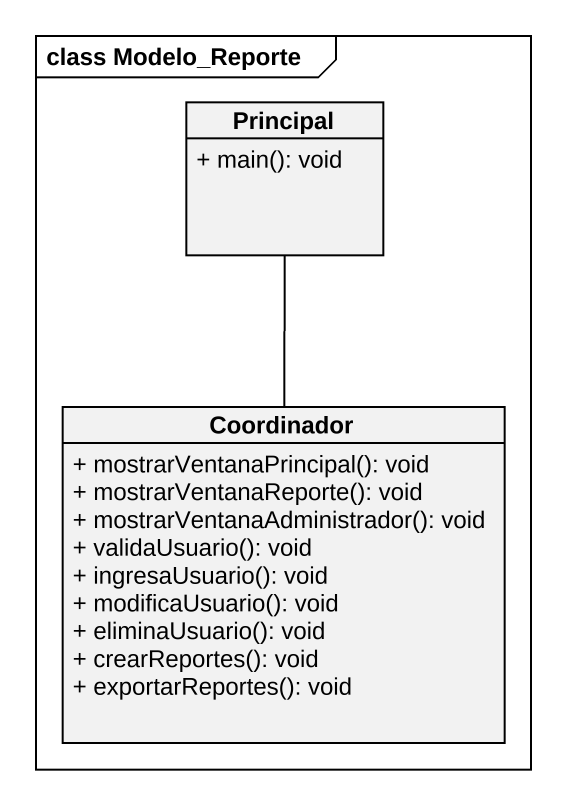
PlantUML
@startuml
mainframe class Modelo_Reporte
hide circle
hide empty members
skinparam classAttributeIconSize 0
class Principal {
  + main(): void
}
class Coordinador {
  + mostrarVentanaPrincipal(): void
  + mostrarVentanaReporte(): void
  + mostrarVentanaAdministrador(): void
  + validaUsuario(): void
  + ingresaUsuario(): void
  + modificaUsuario(): void
  + eliminaUsuario(): void
  + crearReportes(): void
  + exportarReportes(): void
}
Principal -- Coordinador
@enduml
